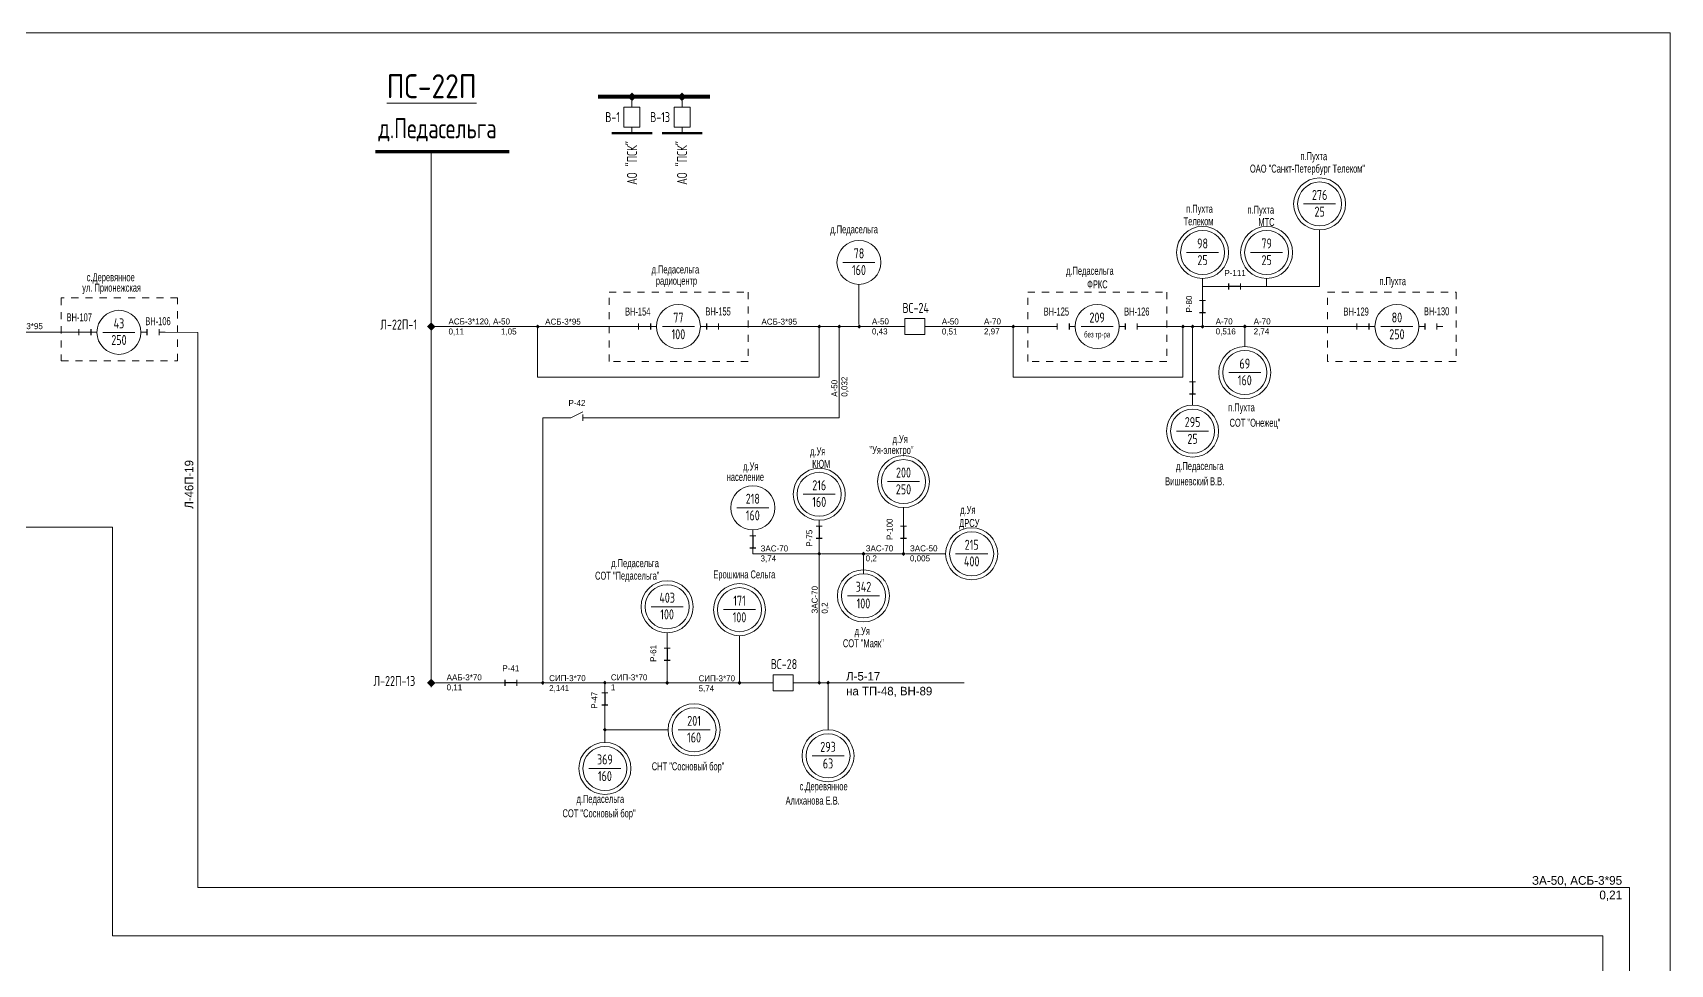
# Model space of a CAD drawing. Header units: millimetres. Extents: x 11 to 409, y 3 to 285.
# Drawn here: x 178 to 409, y 154.1 to 285.5 of the extents above; entities that cross this region are included whole.
import ezdxf
from ezdxf.enums import TextEntityAlignment as Align

# ---------------------------------------------------------------- set-up
doc = ezdxf.new("R2010")
doc.units = ezdxf.units.MM
doc.linetypes.add('JIS_02_1.0', pattern=[2, 1, -1])
for name, color, linetype, lineweight in [('10_КВ', 250, 'Continuous', 18), ('АТРИБУТЫ', 7, 'Continuous', 13), ('РАЗЪЕД_РУБИЛЬН', 150, 'Continuous', 13), ('ТЕКСТ', 7, 'Continuous', 13)]:
    doc.layers.add(name, color=color, linetype=linetype, lineweight=lineweight)
doc.layers.add('СХ_ОПЕРАТИВНАЯ', color=10, linetype='Continuous')
doc.layers.add('ШУНТ_РАЗЪЕД', color=161, linetype='Continuous')
doc.styles.add('ATTRIB', font='txt.shx', dxfattribs={"width": 0.7, "height": 5})
doc.styles.add('PRINADLEGNOST', font='txt.shx', dxfattribs={"width": 0.7, "height": 7})
doc.styles.add('МП', font='txt.shx', dxfattribs={"width": 0.7, "height": 2.5})
doc.styles.add('ПС', font='txt.shx', dxfattribs={"width": 0.8, "height": 12})
doc.styles.add('ТЕКСТ_МОДЕЛИ', font='txt.shx', dxfattribs={"width": 0.7, "height": 5})

# ---------------------------------------------------------------- blocks, each defined once
blk = doc.blocks.new('НАЗВАНИЕ_ОБЪЕКТА')
at = {"layer": 'АТРИБУТЫ'}
for tag, height, style, width, p in [('НОМЕР-ПС', 12, 'ПС', 0.8, (0, 0)), ('МЕСТОПОЛОЖЕНИЕ', 10, 'МП', 0.7, (0, -22)), ('ПРИНАДЛЕЖНОСТЬ', 7, 'PRINADLEGNOST', 0.7, (0, -37))]:
    blk.add_attdef(tag, text='', height=height, dxfattribs=dict(at, style=style, width=width)).set_placement(p, align=Align.TOP_CENTER)
blk = doc.blocks.new('ВЫКЛЮЧАТЕЛЬ')
at = {"color": 0, "linetype": 'ByBlock'}
for p, q in [((0, 0), (0, -3)), ((0, -13), (0, -16))]:
    blk.add_line(p, q, dxfattribs=at)
blk.add_lwpolyline([(-4, -3), (4, -3), (4, -13), (-4, -13)], close=True, dxfattribs=at)
at = {"layer": 'АТРИБУТЫ', "style": 'ATTRIB', "width": 0.7}
blk.add_attdef('ДИСП_НОМ', text='', height=5, dxfattribs=at).set_placement((-6, -8), align=Align.MIDDLE_RIGHT)
at = {"layer": 'АТРИБУТЫ', "style": 'ATTRIB', "width": 0.7, "flags": 1}
blk.add_attdef('КОД', text='', height=5, dxfattribs=at).set_placement((-6, -14), align=Align.MIDDLE_RIGHT)
blk = doc.blocks.new('ПРИСОЕД_ШИНЕ')
at = {"color": 0}
blk.add_solid([(0, 2.12), (2.12, 0), (-2.12, 0), (0, -2.12)], dxfattribs=at)
at = {"layer": 'АТРИБУТЫ', "style": 'ATTRIB', "width": 0.7}
blk.add_attdef('ДИСП_НОМ', text='', height=5, dxfattribs=at).set_placement((0, 3.12), align=Align.CENTER)
blk = doc.blocks.new('РАЗЪЕДИНИТЕЛЬ')
at = {"color": 0, "linetype": 'ByBlock'}
for p, q in [((0, 0), (0, -3)), ((0, -9), (0, -12))]:
    blk.add_line(p, q, dxfattribs=at)
at = {"layer": 'РАЗЪЕД_РУБИЛЬН', "color": 0, "linetype": 'ByBlock'}
blk.add_line((-1.5, -3), (1.5, -3), dxfattribs=at)
at = {"layer": 'СХ_ОПЕРАТИВНАЯ', "color": 0, "linetype": 'ByBlock'}
blk.add_line((-1.5, -9), (1.5, -9), dxfattribs=at)
at = {"layer": 'ШУНТ_РАЗЪЕД', "color": 0}
blk.add_line((0, -3), (0, -9), dxfattribs=at)
at = {"layer": 'РАЗЪЕД_РУБИЛЬН', "color": 7, "style": 'ATTRIB', "width": 0.7}
blk.add_attdef('ДИСП_НОМ', text='', height=5, dxfattribs=at).set_placement((-4.75, -6), align=Align.MIDDLE_RIGHT)
at = {"layer": 'РАЗЪЕД_РУБИЛЬН', "color": 7, "style": 'ATTRIB', "width": 0.7, "flags": 1}
blk.add_attdef('КОД', text='', height=5, dxfattribs=at).set_placement((-4.75, -12), align=Align.MIDDLE_RIGHT)
blk = doc.blocks.new('ВЫКЛ_НАГРУЗКИ')
at = {"color": 0, "linetype": 'ByBlock'}
for p, q in [((0, 0), (0, -3)), ((0, -9), (0, -12))]:
    blk.add_line(p, q, dxfattribs=at)
at = {"layer": 'РАЗЪЕД_РУБИЛЬН', "color": 0, "linetype": 'ByBlock'}
blk.add_line((-1.5, -3), (1.5, -3), dxfattribs=at)
at = {"layer": 'СХ_ОПЕРАТИВНАЯ', "color": 0, "linetype": 'ByBlock'}
blk.add_line((-1.5, -9), (1.5, -9), dxfattribs=at)
at = {"layer": 'РАЗЪЕД_РУБИЛЬН', "color": 7, "style": 'ATTRIB', "width": 0.7}
blk.add_attdef('ДИСП_НОМ', text='', height=5, dxfattribs=at).set_placement((-4.75, -6), align=Align.MIDDLE_RIGHT)
at = {"layer": 'РАЗЪЕД_РУБИЛЬН', "color": 7, "style": 'ATTRIB', "width": 0.7, "flags": 1}
blk.add_attdef('КОД', text='', height=5, dxfattribs=at).set_placement((-4.75, -12), align=Align.MIDDLE_RIGHT)
blk = doc.blocks.new('ТРАНСФ_ПОДСТ')
at = {"color": 7}
blk.add_line((-8, -11), (8, -11), dxfattribs=at)
at = {"color": 0}
blk.add_circle((0, -11), 11, dxfattribs=at)
at = {"layer": 'АТРИБУТЫ', "style": 'ATTRIB', "width": 0.7, "flags": 4}
for tag, p in [('OBOZN', (0, -9)), ('MOCHNOCT', (0, -17.33))]:
    blk.add_attdef(tag, text='', height=5, dxfattribs=at).set_placement(p, align=Align.CENTER)
at = {"layer": 'АТРИБУТЫ', "style": 'ТЕКСТ_МОДЕЛИ', "width": 0.7}
blk.add_attdef('MESTO_1', text='', height=5, dxfattribs=at).set_placement((14, -11), align=Align.BOTTOM_LEFT)
blk.add_attdef('MESTO_2', text='', height=5, dxfattribs=at).set_placement((14, -12), align=Align.TOP_LEFT)
blk = doc.blocks.new('ОТВЕТВЛЕНИЕ')
at = {"color": 0, "linetype": 'ByBlock'}
blk.add_solid([(0, 1.06), (1.06, 0), (-1.06, 0), (0, -1.06)], dxfattribs=at)

msp = doc.modelspace()

# ---------------------------------------------------------------- linework, layer by layer
at = {"layer": '10_КВ', "color": 7, "lineweight": 100}
for p, q in [((262.53, 271.32), (259.71, 271.32)), ((262.53, 271.32), (265.36, 271.32)), ((269.59, 271.32), (266.77, 271.32)), ((269.59, 271.32), (272.41, 271.32))]:
    msp.add_line(p, q, dxfattribs=at)
at = {"layer": '10_КВ', "color": 7, "ltscale": 100}
for p, q in [((234.21, 193.2), (234.21, 268.69)), ((201.26, 243.22), (201.26, 164.92))]:
    msp.add_line(p, q, dxfattribs=at)
at = {"layer": '10_КВ', "color": 7}
for p, q in [((359.56, 249.69), (359.56, 257.66)), ((294.56, 244.34), (294.56, 249.99)), ((343.04, 249.69), (343.04, 250.82)), ((343.04, 249.69), (345.87, 249.69)), ((343.04, 248.56), (343.04, 249.69)), ((349.25, 249.69), (352.08, 249.69)), ((352.08, 249.69), (352.08, 250.82)), ((352.08, 249.69), (359.56, 249.69)), ((343.04, 244.04), (343.04, 245.17)), ((168.25, 243.23), (181.17, 243.23)), ((181.17, 243.23), (184.5, 243.23)), ((186.19, 243.23), (184.5, 243.23)), ((201.26, 243.22), (196.64, 243.23)), ((249.22, 244.04), (234.21, 244.04)), ((249.22, 244.04), (262.59, 244.04)), ((249.22, 244.04), (249.22, 236.91)), ((263.44, 244.04), (265.13, 244.04)), ((273.04, 244.04), (274.73, 244.04)), ((288.95, 244.04), (275.58, 244.04)), ((288.95, 244.04), (291.77, 244.04)), ((288.95, 244.04), (288.95, 236.91)), ((291.77, 244.04), (291.77, 231.16)), ((291.77, 244.04), (294.59, 244.04)), ((294.55, 244.04), (300.2, 244.04)), ((304.71, 244.04), (310.36, 244.04)), ((310.36, 244.04), (316.32, 244.04)), ((316.32, 244.04), (321.66, 244.04)), ((316.32, 244.04), (316.32, 236.91)), ((334.65, 244.04), (339.97, 244.04)), ((340.26, 244.04), (340.26, 236.91)), ((340.26, 244.04), (343.08, 244.04)), ((341.63, 232.96), (341.63, 244.04)), ((343.35, 244.04), (349, 244.04)), ((349, 241.22), (349, 244.04)), ((349, 244.04), (351.82, 244.04)), ((351.82, 244.04), (357.47, 244.04)), ((357.47, 244.04), (363.96, 244.04)), ((364.81, 244.04), (366.5, 244.04)), ((288.95, 236.91), (249.22, 236.91)), ((340.26, 236.91), (316.32, 236.91)), ((249.94, 231.16), (253.06, 231.16)), ((249.94, 194.1), (249.94, 231.16)), ((253.06, 231.16), (253.91, 231.16)), ((253.91, 231.16), (255.6, 232)), ((255.6, 231.64), (255.6, 230.73)), ((256.45, 231.16), (255.6, 231.16)), ((256.45, 231.16), (291.77, 231.16)), ((267.27, 231.16), (269.55, 231.16)), ((300.84, 216.72), (300.84, 218.5)), ((288.95, 211.99), (288.95, 213.33)), ((300.84, 211.99), (300.84, 213.33)), ((288.95, 211.99), (279.58, 211.99)), ((288.95, 201.26), (288.95, 211.99)), ((289.26, 211.99), (294.9, 211.99)), ((295.19, 209.17), (295.19, 211.99)), ((295.19, 211.99), (300.84, 211.99)), ((301.15, 211.99), (306.79, 211.99)), ((288.95, 193.8), (288.95, 201.26)), ((267.49, 199.53), (267.49, 200.85)), ((277.7, 193.8), (277.7, 200.44)), ((267.49, 193.8), (267.49, 196.14)), ((234.81, 193.79), (243.72, 193.79)), ((247.11, 193.79), (249.93, 193.79)), ((250.24, 193.8), (258.71, 193.8)), ((258.71, 193.8), (258.71, 193.23)), ((259.02, 193.8), (267.49, 193.8)), ((267.49, 193.8), (281.6, 193.8)), ((286.12, 193.8), (288.95, 193.8)), ((288.95, 193.8), (291.77, 193.8)), ((290.19, 193.8), (290.19, 193.23)), ((290.19, 187.17), (290.19, 193.23)), ((291.77, 193.8), (309.38, 193.8)), ((258.71, 187.17), (258.71, 189.84)), ((258.71, 185.39), (258.71, 187.17)), ((258.71, 187.17), (267.62, 187.17)), ((403.26, 164.92), (201.26, 164.92))]:
    msp.add_line(p, q, dxfattribs=at)
at = {"layer": '10_КВ', "linetype": 'Continuous'}
msp.add_lwpolyline([(11.38, 2.61), (409.03, 2.61), (409.03, 285.47), (11.38, 285.47)], close=True, dxfattribs=at)
at = {"layer": '10_КВ', "color": 7}
for points, const_width in [([(273.56, 276.44), (257.75, 276.44)], 0.565), ([(245.24, 268.69), (226.33, 268.69)], 0.485)]:
    msp.add_lwpolyline(points, dxfattribs=dict(at, const_width=const_width))
at = {"layer": '10_КВ', "linetype": 'JIS_02_1.0'}
for points in [[(198.42, 248.08), (182, 248.08), (182, 239.2), (198.42, 239.2)], [(259.31, 248.89), (278.91, 248.89), (278.91, 239.09), (259.31, 239.09)], [(318.38, 248.89), (337.98, 248.89), (337.98, 239.09), (318.38, 239.09)], [(360.68, 248.89), (378.8, 248.89), (378.8, 239.09), (360.68, 239.09)]]:
    msp.add_lwpolyline(points, close=True, dxfattribs=at)
at = {"layer": '10_КВ', "color": 7, "ltscale": 100}
for points in [[(399.51, 122.84), (399.51, 158.11), (189.25, 158.11), (189.25, 215.73), (98.91, 215.73)], [(403.26, 164.92), (403.26, 98.71), (380.63, 98.71), (380.63, 122.84)]]:
    msp.add_lwpolyline(points, dxfattribs=at)
at = {"layer": '10_КВ', "color": 7}
for centre in [(359.56, 261.33), (343.04, 254.49), (352.08, 254.49), (349, 237.55), (341.63, 229.29), (300.84, 222.17), (288.95, 220.39), (310.46, 211.99), (267.49, 204.52), (295.19, 206.06), (277.7, 204.11), (271.29, 187.17), (290.19, 183.5), (258.71, 181.72)]:
    msp.add_circle(centre, 3.67, dxfattribs=at)

# ---------------------------------------------------------------- block references
ref = msp.add_blockref('НАЗВАНИЕ_ОБЪЕКТА', (235.08, 279.63), dxfattribs=dict(at, xscale=-0.2823309590457517, yscale=0.2823309590458573, zscale=0.2823309590458583))
ref.add_attrib('НОМЕР-ПС', '%%UПС-22П', dxfattribs={"layer": 'АТРИБУТЫ', "height": 3.388, "style": 'ПС', "width": 0.8}).set_placement((234.26, 279.63), align=Align.TOP_CENTER)
ref.add_attrib('МЕСТОПОЛОЖЕНИЕ', 'д.Педасельга', dxfattribs={"layer": 'АТРИБУТЫ', "height": 2.8233, "style": 'МП', "width": 0.7}).set_placement((235.08, 273.42), align=Align.TOP_CENTER)
at = {"layer": '10_КВ', "color": 7, "xscale": 0.2823309590457517, "yscale": 0.2823309590457517, "zscale": 0.2823309590457517}
for p, values in [((262.53, 275.84), {'ДИСП_НОМ': 'В-1'}), ((269.59, 275.84), {'ДИСП_НОМ': 'В-13'})]:
    msp.add_blockref('ВЫКЛЮЧАТЕЛЬ', p, dxfattribs=at).add_auto_attribs(values)
at = {"layer": '10_КВ', "color": 7}
for name, p, xscale, yscale, zscale in [('ПРИСОЕД_ШИНЕ', (262.53, 276.44), -0.2823309590457517, 0.2823309590458573, 0.2823309590458583), ('ПРИСОЕД_ШИНЕ', (269.59, 276.44), -0.2823309590457517, 0.2823309590458573, 0.2823309590458583), ('РАЗЪЕДИНИТЕЛЬ', (343.04, 248.56), 0.2823309590457517, 0.2823309590457517, 0.2823309590457517), ('ОТВЕТВЛЕНИЕ', (249.23, 244.04), 0.2823309590457517, 0.2823309590457517, 0.2823309590457517), ('ОТВЕТВЛЕНИЕ', (288.96, 244.04), 0.2823309590457517, 0.2823309590457517, 0.2823309590457517), ('ОТВЕТВЛЕНИЕ', (291.78, 244.04), 0.2823309590457517, 0.2823309590457517, 0.2823309590457517), ('ОТВЕТВЛЕНИЕ', (294.6, 244.04), 0.2823309590457517, 0.2823309590457517, 0.2823309590457517), ('ОТВЕТВЛЕНИЕ', (316.33, 244.04), 0.2823309590457517, 0.2823309590457517, 0.2823309590457517), ('ОТВЕТВЛЕНИЕ', (340.27, 244.04), 0.2823309590457517, 0.2823309590457517, 0.2823309590457517), ('ОТВЕТВЛЕНИЕ', (341.64, 244.04), 0.2823309590457517, 0.2823309590457517, 0.2823309590457517), ('ОТВЕТВЛЕНИЕ', (343.05, 244.04), 0.2823309590457517, 0.2823309590457517, 0.2823309590457517), ('ОТВЕТВЛЕНИЕ', (349.01, 244.04), 0.2823309590457517, 0.2823309590457517, 0.2823309590457517), ('РАЗЪЕДИНИТЕЛЬ', (341.63, 237.09), 0.2823309590457517, 0.2823309590457517, 0.2823309590457517), ('РАЗЪЕДИНИТЕЛЬ', (279.58, 215.38), 0.2823309590457517, 0.2823309590457517, 0.2823309590457517), ('РАЗЪЕДИНИТЕЛЬ', (288.95, 216.72), 0.2823309590457517, 0.2823309590457517, 0.2823309590457517), ('РАЗЪЕДИНИТЕЛЬ', (300.84, 216.72), 0.2823309590457517, 0.2823309590457517, 0.2823309590457517), ('ОТВЕТВЛЕНИЕ', (288.96, 211.99), 0.2823309590457517, 0.2823309590457517, 0.2823309590457517), ('ОТВЕТВЛЕНИЕ', (295.2, 211.99), 0.2823309590457517, 0.2823309590457517, 0.2823309590457517), ('ОТВЕТВЛЕНИЕ', (300.85, 211.99), 0.2823309590457517, 0.2823309590457517, 0.2823309590457517), ('РАЗЪЕДИНИТЕЛЬ', (267.49, 199.53), 0.2823309590457517, 0.2823309590457517, 0.2823309590457517), ('ОТВЕТВЛЕНИЕ', (249.94, 193.8), 0.2823309590457517, 0.2823309590457517, 0.2823309590457517), ('ОТВЕТВЛЕНИЕ', (258.72, 193.8), 0.2823309590457517, 0.2823309590457517, 0.2823309590457517), ('ОТВЕТВЛЕНИЕ', (267.5, 193.8), 0.2823309590457517, 0.2823309590457517, 0.2823309590457517), ('ОТВЕТВЛЕНИЕ', (277.7, 193.8), 0.2823309590457517, 0.2823309590457517, 0.2823309590457517), ('ОТВЕТВЛЕНИЕ', (288.96, 193.8), 0.2823309590457517, 0.2823309590457517, 0.2823309590457517), ('ОТВЕТВЛЕНИЕ', (290.2, 193.8), 0.2823309590457517, 0.2823309590457517, 0.2823309590457517), ('РАЗЪЕДИНИТЕЛЬ', (258.71, 193.23), 0.2823309590457517, 0.2823309590457517, 0.2823309590457517), ('ОТВЕТВЛЕНИЕ', (258.72, 187.17), 0.2823309590457517, 0.2823309590457517, 0.2823309590457517)]:
    msp.add_blockref(name, p, dxfattribs=dict(at, xscale=xscale, yscale=yscale, zscale=zscale))
ref = msp.add_blockref('ТРАНСФ_ПОДСТ', (359.56, 264.44), dxfattribs=dict(at, xscale=0.2823309590457517, yscale=0.2823309590457517, zscale=0.2823309590457517))
ref.add_attrib('MESTO_1', 'п.Пухта', dxfattribs={"layer": 'АТРИБУТЫ', "height": 1.129, "width": 0.7}).set_placement((356.86, 267.17), align=Align.BOTTOM_LEFT)
ref.add_attrib('MESTO_2', 'ОАО "Санкт-Петербург Телеком"', dxfattribs={"layer": 'АТРИБУТЫ', "height": 1.1293, "width": 0.7}).set_placement((349.72, 266.88), align=Align.TOP_LEFT)
ref.add_attrib('OBOZN', '276', dxfattribs={"layer": 'АТРИБУТЫ', "height": 1.412, "style": 'ATTRIB', "width": 0.7, "flags": 4}).set_placement((359.56, 261.89), align=Align.CENTER)
ref.add_attrib('MOCHNOCT', '25', dxfattribs={"layer": 'АТРИБУТЫ', "height": 1.412, "style": 'ATTRIB', "width": 0.7, "flags": 4}).set_placement((359.56, 259.54), align=Align.CENTER)
ref = msp.add_blockref('ТРАНСФ_ПОДСТ', (343.04, 257.59), dxfattribs=dict(at, xscale=0.2823309590457517, yscale=0.2823309590457517, zscale=0.2823309590457517))
ref.add_attrib('MESTO_1', 'п.Пухта', dxfattribs={"layer": 'АТРИБУТЫ', "height": 1.129, "width": 0.7}).set_placement((340.73, 259.75), align=Align.BOTTOM_LEFT)
ref.add_attrib('MESTO_2', 'Телеком', dxfattribs={"layer": 'АТРИБУТЫ', "height": 1.129, "width": 0.7}).set_placement((340.36, 259.45), align=Align.TOP_LEFT)
ref.add_attrib('OBOZN', '98', dxfattribs={"layer": 'АТРИБУТЫ', "height": 1.412, "style": 'ATTRIB', "width": 0.7, "flags": 4}).set_placement((343.04, 255.05), align=Align.CENTER)
ref.add_attrib('MOCHNOCT', '25', dxfattribs={"layer": 'АТРИБУТЫ', "height": 1.412, "style": 'ATTRIB', "width": 0.7, "flags": 4}).set_placement((343.04, 252.7), align=Align.CENTER)
ref = msp.add_blockref('ТРАНСФ_ПОДСТ', (352.08, 257.59), dxfattribs=dict(at, xscale=0.2823309590457517, yscale=0.2823309590457517, zscale=0.2823309590457517))
ref.add_attrib('MESTO_1', 'п.Пухта', dxfattribs={"layer": 'АТРИБУТЫ', "height": 1.129, "width": 0.7}).set_placement((349.38, 259.62), align=Align.BOTTOM_LEFT)
ref.add_attrib('MESTO_2', 'МТС', dxfattribs={"layer": 'АТРИБУТЫ', "height": 1.129, "width": 0.7}).set_placement((350.91, 259.34), align=Align.TOP_LEFT)
ref.add_attrib('OBOZN', '79', dxfattribs={"layer": 'АТРИБУТЫ', "height": 1.412, "style": 'ATTRIB', "width": 0.7, "flags": 4}).set_placement((352.08, 255.05), align=Align.CENTER)
ref.add_attrib('MOCHNOCT', '25', dxfattribs={"layer": 'АТРИБУТЫ', "height": 1.412, "style": 'ATTRIB', "width": 0.7, "flags": 4}).set_placement((352.08, 252.7), align=Align.CENTER)
ref = msp.add_blockref('ТРАНСФ_ПОДСТ', (294.56, 256.2), dxfattribs=dict(at, xscale=0.2823309590457517, yscale=0.2823309590457517, zscale=0.2823309590457517))
ref.add_attrib('MESTO_1', 'д.Педасельга', dxfattribs={"layer": 'АТРИБУТЫ', "height": 1.1293, "width": 0.7}).set_placement((290.51, 256.85), align=Align.BOTTOM_LEFT)
ref.add_attrib('OBOZN', '78', dxfattribs={"layer": 'АТРИБУТЫ', "height": 1.412, "style": 'ATTRIB', "width": 0.7, "flags": 4}).set_placement((294.56, 253.66), align=Align.CENTER)
ref.add_attrib('MOCHNOCT', '160', dxfattribs={"layer": 'АТРИБУТЫ', "height": 1.412, "style": 'ATTRIB', "width": 0.7, "flags": 4}).set_placement((294.56, 251.3), align=Align.CENTER)
ref = msp.add_blockref('ТРАНСФ_ПОДСТ', (269.08, 247.15), dxfattribs=dict(at, xscale=0.2823309590457517, yscale=0.2823309590457517, zscale=0.2823309590457517))
ref.add_attrib('MESTO_1', 'д.Педасельга', dxfattribs={"layer": 'АТРИБУТЫ', "height": 1.1293, "width": 0.7}).set_placement((265.29, 251.19), align=Align.BOTTOM_LEFT)
ref.add_attrib('MESTO_2', 'радиоцентр', dxfattribs={"layer": 'АТРИБУТЫ', "height": 1.129, "width": 0.7}).set_placement((265.9, 251.07), align=Align.TOP_LEFT)
ref.add_attrib('OBOZN', '77', dxfattribs={"layer": 'АТРИБУТЫ', "height": 1.412, "style": 'ATTRIB', "width": 0.7, "flags": 4}).set_placement((269.08, 244.6), align=Align.CENTER)
ref.add_attrib('MOCHNOCT', '100', dxfattribs={"layer": 'АТРИБУТЫ', "height": 1.412, "style": 'ATTRIB', "width": 0.7, "flags": 4}).set_placement((269.08, 242.25), align=Align.CENTER)
ref = msp.add_blockref('ТРАНСФ_ПОДСТ', (328.16, 247.15), dxfattribs=dict(at, xscale=0.2823309590457517, yscale=0.2823309590457517, zscale=0.2823309590457517))
ref.add_attrib('MESTO_1', 'д.Педасельга', dxfattribs={"layer": 'АТРИБУТЫ', "height": 1.1293, "width": 0.7}).set_placement((323.78, 251), align=Align.BOTTOM_LEFT)
ref.add_attrib('MESTO_2', 'ФРКС', dxfattribs={"layer": 'АТРИБУТЫ', "height": 1.129, "width": 0.7}).set_placement((326.76, 250.56), align=Align.TOP_LEFT)
ref.add_attrib('OBOZN', '209', dxfattribs={"layer": 'АТРИБУТЫ', "height": 1.412, "style": 'ATTRIB', "width": 0.7, "flags": 4}).set_placement((328.16, 244.61), align=Align.CENTER)
ref.add_attrib('MOCHNOCT', 'без тр-ра', dxfattribs={"layer": 'АТРИБУТЫ', "height": 0.847, "width": 0.6, "flags": 4}).set_placement((328.16, 242.25), align=Align.BOTTOM_CENTER)
ref = msp.add_blockref('ТРАНСФ_ПОДСТ', (190.14, 246.33), dxfattribs=dict(at, xscale=-0.2823309590457517, yscale=0.2823309590457517, zscale=0.2823309590457517))
ref.add_attrib('MESTO_1', 'с.Деревянное', dxfattribs={"layer": 'АТРИБУТЫ', "height": 1.1293, "width": 0.7}).set_placement((185.59, 250.09), align=Align.BOTTOM_LEFT)
ref.add_attrib('MESTO_2', 'ул. Прионежская', dxfattribs={"layer": 'АТРИБУТЫ', "height": 1.1293, "width": 0.7}).set_placement((184.96, 250.09), align=Align.TOP_LEFT)
ref.add_attrib('OBOZN', '43', dxfattribs={"layer": 'АТРИБУТЫ', "height": 1.412, "style": 'ATTRIB', "width": 0.7, "flags": 4}).set_placement((190.14, 243.79), align=Align.CENTER)
ref.add_attrib('MOCHNOCT', '250', dxfattribs={"layer": 'АТРИБУТЫ', "height": 1.412, "style": 'ATTRIB', "width": 0.7, "flags": 4}).set_placement((190.14, 241.44), align=Align.CENTER)
at = {"layer": '10_КВ', "color": 7, "xscale": 0.2823309590458573, "yscale": 0.2823309590458573, "zscale": 0.2823309590458573, "rotation": 270}
for p in [(349.25, 249.69), (247.11, 193.79)]:
    msp.add_blockref('РАЗЪЕДИНИТЕЛЬ', p, dxfattribs=at)
at = {"layer": '10_КВ', "color": 7}
ref = msp.add_blockref('ТРАНСФ_ПОДСТ', (370.46, 247.15), dxfattribs=dict(at, xscale=0.2823309590457517, yscale=0.2823309590457517, zscale=0.2823309590457517))
ref.add_attrib('MESTO_1', 'п.Пухта', dxfattribs={"layer": 'АТРИБУТЫ', "height": 1.129, "width": 0.7}).set_placement((367.99, 249.54), align=Align.BOTTOM_LEFT)
ref.add_attrib('OBOZN', '80', dxfattribs={"layer": 'АТРИБУТЫ', "height": 1.412, "style": 'ATTRIB', "width": 0.7, "flags": 4}).set_placement((370.46, 244.61), align=Align.CENTER)
ref.add_attrib('MOCHNOCT', '250', dxfattribs={"layer": 'АТРИБУТЫ', "height": 1.412, "style": 'ATTRIB', "width": 0.7, "flags": 4}).set_placement((370.46, 242.25), align=Align.CENTER)
ref = msp.add_blockref('ВЫКЛЮЧАТЕЛЬ', (304.71, 244.04), dxfattribs=dict(at, xscale=-0.2823309590458573, yscale=0.2823309590458573, zscale=0.2823309590458583, rotation=270))
ref.add_attrib('ДИСП_НОМ', 'ВС-24', dxfattribs={"layer": 'АТРИБУТЫ', "height": 1.412, "style": 'ATTRIB', "width": 0.7}).set_placement((304.43, 246.67), align=Align.MIDDLE_RIGHT)
ref = msp.add_blockref('ВЫКЛ_НАГРУЗКИ', (183.65, 243.23), dxfattribs=dict(at, xscale=-0.2823309590458573, yscale=0.2823309590458573, zscale=0.2823309590458573, rotation=90.00000000000112))
ref.add_attrib('ДИСП_НОМ', 'ВН-107', dxfattribs={"layer": 'РАЗЪЕД_РУБИЛЬН', "color": 7, "height": 1.129, "width": 0.7}).set_placement((184.54, 245.34), align=Align.MIDDLE)
ref = msp.add_blockref('ВЫКЛ_НАГРУЗКИ', (196.64, 243.23), dxfattribs=dict(at, xscale=0.2823309590458573, yscale=0.2823309590458573, zscale=0.2823309590458573, rotation=270.0000000000011))
ref.add_attrib('ДИСП_НОМ', 'ВН-106', dxfattribs={"layer": 'РАЗЪЕД_РУБИЛЬН', "color": 7, "height": 1.129, "width": 0.7}).set_placement((197.44, 244.8), align=Align.MIDDLE_RIGHT)
at = {"layer": '10_КВ', "color": 7, "linetype": 'Continuous'}
ref = msp.add_blockref('ПРИСОЕД_ШИНЕ', (234.21, 244.04), dxfattribs=dict(at, xscale=0.2823309590457517, yscale=0.2823309590457517, zscale=0.2823309590457517))
ref.add_attrib('ДИСП_НОМ', 'Л-22П-1', dxfattribs={"layer": 'АТРИБУТЫ', "height": 1.412, "style": 'ATTRIB', "width": 0.7}).set_placement((229.61, 243.62), align=Align.CENTER)
at = {"layer": '10_КВ', "color": 7}
ref = msp.add_blockref('ВЫКЛ_НАГРУЗКИ', (262.59, 244.04), dxfattribs=dict(at, xscale=-0.2823309590458573, yscale=0.2823309590458573, zscale=0.2823309590458583, rotation=90))
ref.add_attrib('ДИСП_НОМ', 'ВН-154', dxfattribs={"layer": 'РАЗЪЕД_РУБИЛЬН', "color": 7, "height": 1.129, "width": 0.7}).set_placement((265.13, 246.16), align=Align.MIDDLE_RIGHT)
ref = msp.add_blockref('ВЫКЛ_НАГРУЗКИ', (275.58, 244.04), dxfattribs=dict(at, xscale=0.2823309590458573, yscale=0.2823309590458573, zscale=0.2823309590458573, rotation=270))
ref.add_attrib('ДИСП_НОМ', 'ВН-155', dxfattribs={"layer": 'РАЗЪЕД_РУБИЛЬН', "color": 7, "height": 1.129, "width": 0.7}).set_placement((274.68, 246.16), align=Align.MIDDLE)
ref = msp.add_blockref('ВЫКЛ_НАГРУЗКИ', (321.66, 244.04), dxfattribs=dict(at, xscale=-0.2823309590458573, yscale=0.2823309590458573, zscale=0.2823309590458583, rotation=90))
ref.add_attrib('ДИСП_НОМ', 'ВН-125', dxfattribs={"layer": 'РАЗЪЕД_РУБИЛЬН', "color": 7, "height": 1.129, "width": 0.7}).set_placement((324.2, 246.16), align=Align.MIDDLE_RIGHT)
ref = msp.add_blockref('ВЫКЛ_НАГРУЗКИ', (334.65, 244.04), dxfattribs=dict(at, xscale=0.2823309590458573, yscale=0.2823309590458573, zscale=0.2823309590458573, rotation=270))
ref.add_attrib('ДИСП_НОМ', 'ВН-126', dxfattribs={"layer": 'РАЗЪЕД_РУБИЛЬН', "color": 7, "height": 1.129, "width": 0.7}).set_placement((333.76, 246.16), align=Align.MIDDLE)
ref = msp.add_blockref('ВЫКЛ_НАГРУЗКИ', (363.96, 244.04), dxfattribs=dict(at, xscale=-0.2823309590458573, yscale=0.2823309590458573, zscale=0.2823309590458583, rotation=90))
ref.add_attrib('ДИСП_НОМ', 'ВН-129', dxfattribs={"layer": 'РАЗЪЕД_РУБИЛЬН', "color": 7, "height": 1.129, "width": 0.7}).set_placement((366.5, 246.16), align=Align.MIDDLE_RIGHT)
ref = msp.add_blockref('ВЫКЛ_НАГРУЗКИ', (376.95, 244.07), dxfattribs=dict(at, xscale=0.2823309590458573, yscale=0.2823309590458573, zscale=0.2823309590458573, rotation=270))
ref.add_attrib('ДИСП_НОМ', 'ВН-130', dxfattribs={"layer": 'РАЗЪЕД_РУБИЛЬН', "color": 7, "height": 1.129, "width": 0.7}).set_placement((376.06, 246.19), align=Align.MIDDLE)
ref = msp.add_blockref('ТРАНСФ_ПОДСТ', (349, 240.66), dxfattribs=dict(at, xscale=0.2823309590457517, yscale=0.2823309590457517, zscale=0.2823309590457517))
ref.add_attrib('MESTO_1', 'п.Пухта', dxfattribs={"layer": 'АТРИБУТЫ', "height": 1.129, "width": 0.7}).set_placement((346.65, 231.73), align=Align.BOTTOM_LEFT)
ref.add_attrib('MESTO_2', 'СОТ "Онежец"', dxfattribs={"layer": 'АТРИБУТЫ', "height": 1.1293, "width": 0.7}).set_placement((346.85, 231.04), align=Align.TOP_LEFT)
ref.add_attrib('OBOZN', '69', dxfattribs={"layer": 'АТРИБУТЫ', "height": 1.412, "style": 'ATTRIB', "width": 0.7, "flags": 4}).set_placement((349, 238.11), align=Align.CENTER)
ref.add_attrib('MOCHNOCT', '160', dxfattribs={"layer": 'АТРИБУТЫ', "height": 1.412, "style": 'ATTRIB', "width": 0.7, "flags": 4}).set_placement((349, 235.76), align=Align.CENTER)
ref = msp.add_blockref('ТРАНСФ_ПОДСТ', (341.63, 232.4), dxfattribs=dict(at, xscale=0.2823309590457517, yscale=0.2823309590457517, zscale=0.2823309590457517))
ref.add_attrib('MESTO_1', 'д.Педасельга', dxfattribs={"layer": 'АТРИБУТЫ', "height": 1.1293, "width": 0.7}).set_placement((339.28, 223.47), align=Align.BOTTOM_LEFT)
ref.add_attrib('MESTO_2', 'Вишневский В.В.', dxfattribs={"layer": 'АТРИБУТЫ', "height": 1.1293, "width": 0.7}).set_placement((337.76, 222.78), align=Align.TOP_LEFT)
ref.add_attrib('OBOZN', '295', dxfattribs={"layer": 'АТРИБУТЫ', "height": 1.412, "style": 'ATTRIB', "width": 0.7, "flags": 4}).set_placement((341.63, 229.86), align=Align.CENTER)
ref.add_attrib('MOCHNOCT', '25', dxfattribs={"layer": 'АТРИБУТЫ', "height": 1.412, "style": 'ATTRIB', "width": 0.7, "flags": 4}).set_placement((341.63, 227.5), align=Align.CENTER)
ref = msp.add_blockref('ТРАНСФ_ПОДСТ', (300.84, 225.28), dxfattribs=dict(at, xscale=0.2823309590457517, yscale=0.2823309590457517, zscale=0.2823309590457517))
ref.add_attrib('MESTO_1', 'д.Уя', dxfattribs={"layer": 'АТРИБУТЫ', "height": 1.129, "width": 0.7}).set_placement((299.29, 227.27), align=Align.BOTTOM_LEFT)
ref.add_attrib('MESTO_2', '"Уя-электро"', dxfattribs={"layer": 'АТРИБУТЫ', "height": 1.1293, "width": 0.7}).set_placement((296.04, 227.19), align=Align.TOP_LEFT)
ref.add_attrib('OBOZN', '200', dxfattribs={"layer": 'АТРИБУТЫ', "height": 1.412, "style": 'ATTRIB', "width": 0.7, "flags": 4}).set_placement((300.84, 222.74), align=Align.CENTER)
ref.add_attrib('MOCHNOCT', '250', dxfattribs={"layer": 'АТРИБУТЫ', "height": 1.412, "style": 'ATTRIB', "width": 0.7, "flags": 4}).set_placement((300.84, 220.38), align=Align.CENTER)
ref = msp.add_blockref('ТРАНСФ_ПОДСТ', (288.95, 223.49), dxfattribs=dict(at, xscale=0.2823309590457517, yscale=0.2823309590457517, zscale=0.2823309590457517))
ref.add_attrib('MESTO_1', 'д.Уя', dxfattribs={"layer": 'АТРИБУТЫ', "height": 1.129, "width": 0.7}).set_placement((287.66, 225.52), align=Align.BOTTOM_LEFT)
ref.add_attrib('MESTO_2', 'КЮМ', dxfattribs={"layer": 'АТРИБУТЫ', "height": 1.129, "width": 0.7}).set_placement((287.96, 225.24), align=Align.TOP_LEFT)
ref.add_attrib('OBOZN', '216', dxfattribs={"layer": 'АТРИБУТЫ', "height": 1.412, "style": 'ATTRIB', "width": 0.7, "flags": 4}).set_placement((288.95, 220.95), align=Align.CENTER)
ref.add_attrib('MOCHNOCT', '160', dxfattribs={"layer": 'АТРИБУТЫ', "height": 1.412, "style": 'ATTRIB', "width": 0.7, "flags": 4}).set_placement((288.95, 218.6), align=Align.CENTER)
ref = msp.add_blockref('ТРАНСФ_ПОДСТ', (279.58, 221.59), dxfattribs=dict(at, xscale=0.2823309590457517, yscale=0.2823309590457517, zscale=0.2823309590457517))
ref.add_attrib('MESTO_1', 'д.Уя', dxfattribs={"layer": 'АТРИБУТЫ', "height": 1.129, "width": 0.7}).set_placement((278.21, 223.41), align=Align.BOTTOM_LEFT)
ref.add_attrib('MESTO_2', 'население', dxfattribs={"layer": 'АТРИБУТЫ', "height": 1.129, "width": 0.7}).set_placement((275.9, 223.4), align=Align.TOP_LEFT)
ref.add_attrib('OBOZN', '218', dxfattribs={"layer": 'АТРИБУТЫ', "height": 1.412, "style": 'ATTRIB', "width": 0.7, "flags": 4}).set_placement((279.58, 219.05), align=Align.CENTER)
ref.add_attrib('MOCHNOCT', '160', dxfattribs={"layer": 'АТРИБУТЫ', "height": 1.412, "style": 'ATTRIB', "width": 0.7, "flags": 4}).set_placement((279.58, 216.7), align=Align.CENTER)
ref = msp.add_blockref('ТРАНСФ_ПОДСТ', (310.46, 215.1), dxfattribs=dict(at, xscale=0.2823309590457517, yscale=0.2823309590457517, zscale=0.2823309590457517))
ref.add_attrib('MESTO_1', 'д.Уя', dxfattribs={"layer": 'АТРИБУТЫ', "height": 1.129, "width": 0.7}).set_placement((308.84, 217.27), align=Align.BOTTOM_LEFT)
ref.add_attrib('MESTO_2', 'ДРСУ', dxfattribs={"layer": 'АТРИБУТЫ', "height": 1.129, "width": 0.7}).set_placement((308.7, 216.9), align=Align.TOP_LEFT)
ref.add_attrib('OBOZN', '215', dxfattribs={"layer": 'АТРИБУТЫ', "height": 1.412, "style": 'ATTRIB', "width": 0.7, "flags": 4}).set_placement((310.46, 212.56), align=Align.CENTER)
ref.add_attrib('MOCHNOCT', '400', dxfattribs={"layer": 'АТРИБУТЫ', "height": 1.412, "style": 'ATTRIB', "width": 0.7, "flags": 4}).set_placement((310.46, 210.21), align=Align.CENTER)
ref = msp.add_blockref('ТРАНСФ_ПОДСТ', (267.49, 207.63), dxfattribs=dict(at, xscale=0.2823309590457517, yscale=0.2823309590457517, zscale=0.2823309590457517))
ref.add_attrib('MESTO_1', 'д.Педасельга', dxfattribs={"layer": 'АТРИБУТЫ', "height": 1.1293, "width": 0.7}).set_placement((259.6, 209.77), align=Align.BOTTOM_LEFT)
ref.add_attrib('MESTO_2', 'СОТ "Педасельга"', dxfattribs={"layer": 'АТРИБУТЫ', "height": 1.1293, "width": 0.7}).set_placement((257.32, 209.47), align=Align.TOP_LEFT)
ref.add_attrib('OBOZN', '403', dxfattribs={"layer": 'АТРИБУТЫ', "height": 1.412, "style": 'ATTRIB', "width": 0.7, "flags": 4}).set_placement((267.49, 205.09), align=Align.CENTER)
ref.add_attrib('MOCHNOCT', '100', dxfattribs={"layer": 'АТРИБУТЫ', "height": 1.412, "style": 'ATTRIB', "width": 0.7, "flags": 4}).set_placement((267.49, 202.74), align=Align.CENTER)
ref = msp.add_blockref('ТРАНСФ_ПОДСТ', (277.7, 207.22), dxfattribs=dict(at, xscale=0.2823309590457517, yscale=0.2823309590457517, zscale=0.2823309590457517))
ref.add_attrib('MESTO_2', 'Ерошкина Сельга', dxfattribs={"layer": 'АТРИБУТЫ', "height": 1.1293, "width": 0.7}).set_placement((274.01, 209.65), align=Align.TOP_LEFT)
ref.add_attrib('OBOZN', '171', dxfattribs={"layer": 'АТРИБУТЫ', "height": 1.412, "style": 'ATTRIB', "width": 0.7, "flags": 4}).set_placement((277.7, 204.68), align=Align.CENTER)
ref.add_attrib('MOCHNOCT', '100', dxfattribs={"layer": 'АТРИБУТЫ', "height": 1.412, "style": 'ATTRIB', "width": 0.7, "flags": 4}).set_placement((277.7, 202.33), align=Align.CENTER)
ref = msp.add_blockref('ТРАНСФ_ПОДСТ', (295.19, 209.17), dxfattribs=dict(at, xscale=0.2823309590457517, yscale=0.2823309590457517, zscale=0.2823309590457517))
ref.add_attrib('MESTO_1', 'д.Уя', dxfattribs={"layer": 'АТРИБУТЫ', "height": 1.129, "width": 0.7}).set_placement((293.95, 200.19), align=Align.BOTTOM_LEFT)
ref.add_attrib('MESTO_2', 'СОТ "Маяк"', dxfattribs={"layer": 'АТРИБУТЫ', "height": 1.129, "width": 0.7}).set_placement((292.29, 199.94), align=Align.TOP_LEFT)
ref.add_attrib('OBOZN', '342', dxfattribs={"layer": 'АТРИБУТЫ', "height": 1.412, "style": 'ATTRIB', "width": 0.7, "flags": 4}).set_placement((295.19, 206.63), align=Align.CENTER)
ref.add_attrib('MOCHNOCT', '100', dxfattribs={"layer": 'АТРИБУТЫ', "height": 1.412, "style": 'ATTRIB', "width": 0.7, "flags": 4}).set_placement((295.19, 204.28), align=Align.CENTER)
ref = msp.add_blockref('ВЫКЛЮЧАТЕЛЬ', (286.12, 193.8), dxfattribs=dict(at, xscale=-0.2823309590458573, yscale=0.2823309590458573, zscale=0.2823309590458583, rotation=270))
ref.add_attrib('ДИСП_НОМ', 'ВС-28', dxfattribs={"layer": 'АТРИБУТЫ', "height": 1.412, "style": 'ATTRIB', "width": 0.7}).set_placement((285.84, 196.43), align=Align.MIDDLE_RIGHT)
at = {"layer": '10_КВ', "color": 7, "linetype": 'Continuous'}
ref = msp.add_blockref('ПРИСОЕД_ШИНЕ', (234.21, 193.79), dxfattribs=dict(at, xscale=0.2823309590457517, yscale=0.2823309590457517, zscale=0.2823309590457517))
ref.add_attrib('ДИСП_НОМ', 'Л-22П-13', dxfattribs={"layer": 'АТРИБУТЫ', "height": 1.412, "style": 'ATTRIB', "width": 0.7}).set_placement((229, 193.35), align=Align.CENTER)
at = {"layer": '10_КВ', "color": 7}
ref = msp.add_blockref('ТРАНСФ_ПОДСТ', (271.29, 190.28), dxfattribs=dict(at, xscale=0.2823309590457517, yscale=0.2823309590457517, zscale=0.2823309590457517))
ref.add_attrib('MESTO_1', 'СНТ "Сосновый бор"', dxfattribs={"layer": 'АТРИБУТЫ', "height": 1.1293, "width": 0.7}).set_placement((265.32, 181.12), align=Align.BOTTOM_LEFT)
ref.add_attrib('OBOZN', '201', dxfattribs={"layer": 'АТРИБУТЫ', "height": 1.412, "style": 'ATTRIB', "width": 0.7, "flags": 4}).set_placement((271.29, 187.73), align=Align.CENTER)
ref.add_attrib('MOCHNOCT', '160', dxfattribs={"layer": 'АТРИБУТЫ', "height": 1.412, "style": 'ATTRIB', "width": 0.7, "flags": 4}).set_placement((271.29, 185.38), align=Align.CENTER)
ref = msp.add_blockref('ТРАНСФ_ПОДСТ', (290.19, 186.6), dxfattribs=dict(at, xscale=0.2823309590457517, yscale=0.2823309590457517, zscale=0.2823309590457517))
ref.add_attrib('MESTO_1', 'с.Деревянное', dxfattribs={"layer": 'АТРИБУТЫ', "height": 1.1293, "width": 0.7}).set_placement((286.18, 178.3), align=Align.BOTTOM_LEFT)
ref.add_attrib('MESTO_2', 'Алиханова Е.В.', dxfattribs={"layer": 'АТРИБУТЫ', "height": 1.1293, "width": 0.7}).set_placement((284.21, 177.75), align=Align.TOP_LEFT)
ref.add_attrib('OBOZN', '293', dxfattribs={"layer": 'АТРИБУТЫ', "height": 1.412, "style": 'ATTRIB', "width": 0.7, "flags": 4}).set_placement((290.19, 184.06), align=Align.CENTER)
ref.add_attrib('MOCHNOCT', '63', dxfattribs={"layer": 'АТРИБУТЫ', "height": 1.412, "style": 'ATTRIB', "width": 0.7, "flags": 4}).set_placement((290.19, 181.71), align=Align.CENTER)
ref = msp.add_blockref('ТРАНСФ_ПОДСТ', (258.71, 184.82), dxfattribs=dict(at, xscale=0.2823309590457517, yscale=0.2823309590457517, zscale=0.2823309590457517))
ref.add_attrib('MESTO_1', 'д.Педасельга', dxfattribs={"layer": 'АТРИБУТЫ', "height": 1.1293, "width": 0.7}).set_placement((254.7, 176.52), align=Align.BOTTOM_LEFT)
ref.add_attrib('MESTO_2', 'СОТ "Сосновый бор"', dxfattribs={"layer": 'АТРИБУТЫ', "height": 1.1293, "width": 0.7}).set_placement((252.73, 175.96), align=Align.TOP_LEFT)
ref.add_attrib('OBOZN', '369', dxfattribs={"layer": 'АТРИБУТЫ', "height": 1.412, "style": 'ATTRIB', "width": 0.7, "flags": 4}).set_placement((258.71, 182.28), align=Align.CENTER)
ref.add_attrib('MOCHNOCT', '160', dxfattribs={"layer": 'АТРИБУТЫ', "height": 1.412, "style": 'ATTRIB', "width": 0.7, "flags": 4}).set_placement((258.71, 179.93), align=Align.CENTER)

# ---------------------------------------------------------------- texts
at = {"layer": 'ТЕКСТ', "color": 7, "style": 'ТЕКСТ_МОДЕЛИ', "width": 0.7}
for p in [(262.53, 270.19), (269.59, 270.19)]:
    msp.add_text('АО "ПСК"', height=1.412, rotation=90, dxfattribs=at).set_placement(p, align=Align.MIDDLE_RIGHT)
at = {"layer": 'ТЕКСТ', "color": 7}
for s, insert, char_height, width, attachment_point in [('Р-111', (346.12, 252.02), 0.847, 5.8597, 1), ('АСБ-3*120, А-50\\P0,11^I^I  1,05', (236.64, 245.18), 0.847, 21.9631, 1), ('АСБ-3*95', (250.28, 245.16), 0.847, 21.9631, 1), ('АСБ-3*95', (280.8, 245.16), 0.847, 21.9631, 1), ('А-50\\P0,43', (296.39, 245.19), 0.847, 21.9631, 1), ('А-50\\P0,51', (306.25, 245.18), 0.847, 21.9631, 1), ('А-70\\P2,97', (312.2, 245.19), 0.847, 21.9631, 1), ('А-70\\P0,516', (344.89, 245.19), 0.847, 21.9631, 1), ('А-70\\P2,74', (350.25, 245.19), 0.847, 21.9631, 1), ('АСБ-3*95\\P  ', (174.38, 244.52), 0.847, 6.8945, 1), ('Р-42', (253.57, 233.69), 0.847, 5.8597, 1), ('ЗАС-70\\P3,74', (280.67, 213.17), 0.847, 21.9631, 1), ('ЗАС-70\\P0,2', (295.5, 213.19), 0.847, 21.9631, 1), ('ЗАС-50\\P0,005', (301.75, 213.19), 0.847, 21.9631, 1), ('ААБ-3*70\\P0,11', (236.38, 194.99), 0.847, 21.9631, 1), ('Р-41', (244.24, 196.27), 0.847, 5.8597, 1), ('СИП-3*70\\P2,141', (250.84, 194.88), 0.847, 21.9631, 1), ('СИП-3*70\\P1', (259.55, 194.99), 0.847, 21.9631, 1), ('СИП-3*70\\P5,74', (271.92, 194.85), 0.847, 21.9631, 1), ('Л-5-17', (292.75, 195.33), 1.203, 21.9631, 1), ('на ТП-48, ВН-89 ', (292.75, 193.23), 1.203, 21.9631, 1), ('ЗА-50, АСБ-3*95\\P0,21', (402.24, 166.55), 1.2343, 19.3668, 3)]:
    msp.add_mtext(s, dxfattribs=dict(at, insert=insert, char_height=char_height, width=width, attachment_point=attachment_point))
at = {"layer": 'ТЕКСТ', "color": 7, "attachment_point": 1, "rotation": 90}
for s, insert, char_height, width in [('Р-80', (340.71, 246.02), 0.847, 5.8597), ('А-50\\P0,032', (290.67, 234.14), 0.847, 8.2326), ('Л-46П-19', (199.43, 218.35), 1.203, 21.9631), ('Р-75', (287.13, 212.99), 0.847, 5.8597), ('Р-100', (298.46, 213.94), 0.847, 5.8597), ('ЗАС-70\\P0,2', (287.88, 203.56), 0.847, 8.2326), ('Р-61', (265.11, 196.75), 0.847, 5.8597), ('Р-47', (256.79, 190.14), 0.847, 5.8597)]:
    msp.add_mtext(s, dxfattribs=dict(at, insert=insert, char_height=char_height, width=width))

doc.saveas('drawing.dxf')
